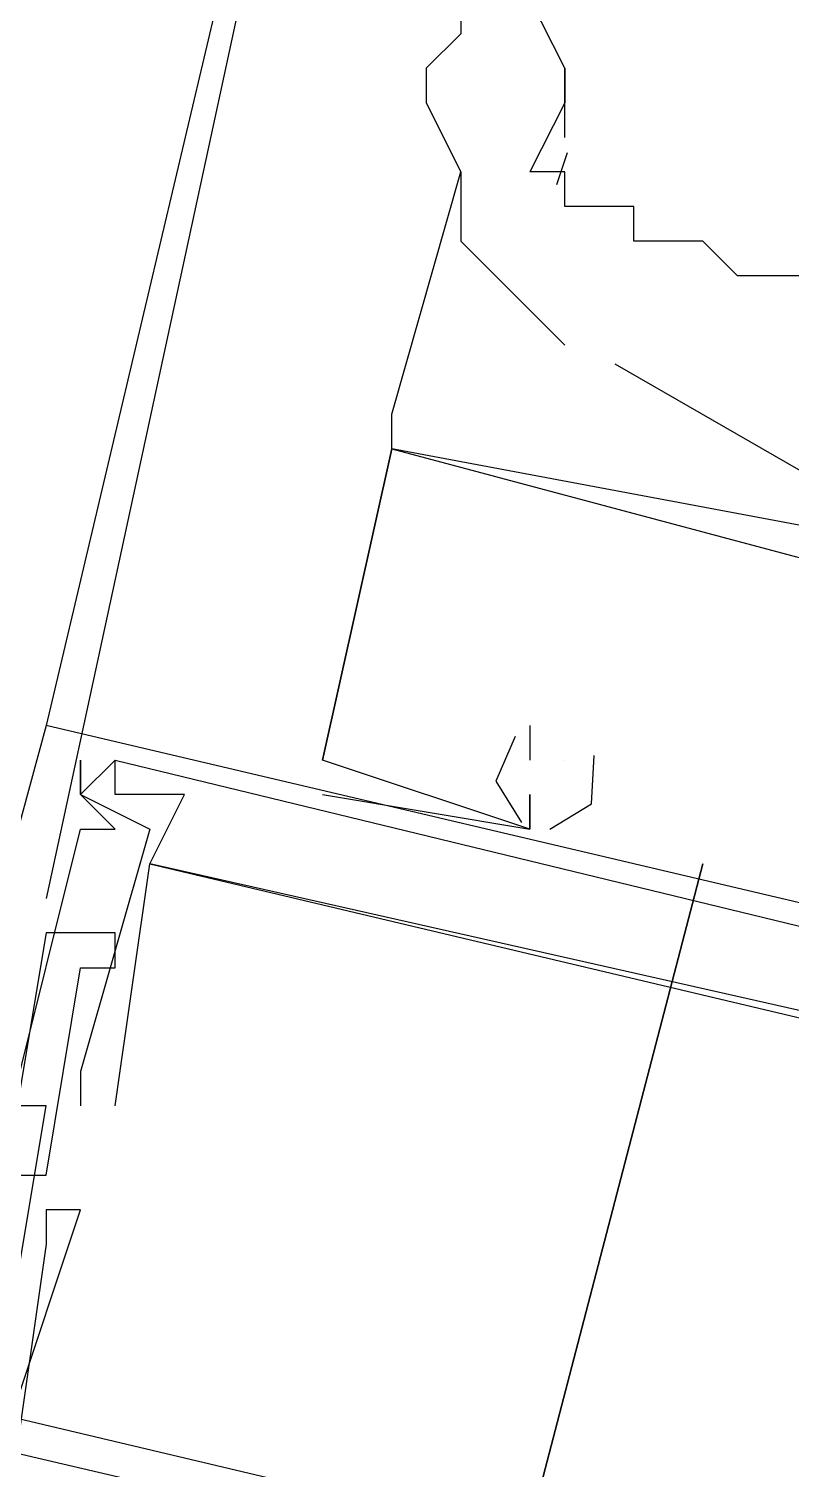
# Model space of a CAD drawing. Header units: feet. Extents: x -84 to 198, y -22 to 181.
# Drawn here: x 106.7 to 106.994, y 33.451 to 34.006 of the extents above; entities that cross this region are included whole.
import ezdxf

# ---------------------------------------------------------------- set-up
doc = ezdxf.new("R2010")
doc.units = ezdxf.units.FT
doc.layers.add('A-LINEA', color=7, linetype='CONTINUOUS')

msp = doc.modelspace()

# ---------------------------------------------------------------- linework, layer by layer
at = {"layer": 'A-LINEA'}
for p, q in [((108.24, 40.2178), (106.7067, 33.7378)), ((106.8133, 34.1644), (106.7067, 33.6711)), ((106.9067, 33.9644), (106.9067, 33.9911)), ((106.9077, 33.9585), (106.9036, 33.9462)), ((106.84, 33.8578), (106.8667, 33.9511)), ((106.8667, 33.9378), (106.8667, 33.9378)), ((106.926, 33.8772), (107.0194, 33.8234)), ((106.84, 33.8444), (106.84, 33.8578)), ((106.84, 33.8444), (106.84, 33.8578)), ((106.84, 33.8444), (106.84, 33.8578)), ((106.84, 33.8444), (106.8133, 33.7244)), ((106.84, 33.8444), (106.8133, 33.7244)), ((106.84, 33.8444), (106.8133, 33.7244)), ((106.84, 33.8444), (106.84, 33.8444)), ((106.84, 33.8444), (106.84, 33.8444)), ((106.84, 33.8444), (106.84, 33.8444)), ((106.84, 33.8444), (106.84, 33.8444)), ((106.84, 33.8444), (106.84, 33.8444)), ((106.84, 33.8444), (106.84, 33.8444)), ((106.7067, 33.7378), (106.7067, 33.7378)), ((106.7067, 33.7378), (106.7067, 33.7378)), ((106.7067, 33.7378), (106.7067, 33.7378)), ((106.7067, 33.7378), (106.7067, 33.7378)), ((106.7067, 33.7378), (106.7067, 33.7378)), ((106.7067, 33.7378), (106.7067, 33.7378)), ((106.7067, 33.7378), (106.7067, 33.7378)), ((106.7067, 33.7378), (106.7067, 33.7378)), ((106.7067, 33.7378), (106.7067, 33.7378)), ((106.7067, 33.7378), (106.7067, 33.7378)), ((106.7067, 33.7378), (106.7067, 33.7378)), ((106.7067, 33.7378), (106.7067, 33.7378)), ((106.8933, 33.7378), (106.8933, 33.7378)), ((106.8933, 33.7378), (106.8933, 33.7378)), ((106.8933, 33.7378), (106.8933, 33.7378)), ((106.72, 33.7244), (106.72, 33.7244)), ((106.72, 33.7244), (106.72, 33.7244)), ((106.72, 33.7244), (106.72, 33.7244)), ((106.72, 33.7244), (106.72, 33.7244)), ((106.72, 33.7244), (106.72, 33.7244)), ((106.72, 33.7244), (106.72, 33.7244)), ((106.72, 33.7244), (106.72, 33.7244)), ((106.72, 33.7244), (106.72, 33.7244)), ((106.72, 33.7244), (106.72, 33.7244)), ((106.72, 33.7244), (106.72, 33.7244)), ((106.72, 33.7244), (106.72, 33.7244)), ((106.72, 33.7244), (106.72, 33.7244)), ((106.72, 33.7244), (106.72, 33.7244)), ((106.72, 33.7244), (106.72, 33.7244)), ((106.72, 33.7244), (106.72, 33.7244)), ((106.72, 33.7244), (106.72, 33.7244)), ((106.72, 33.7244), (106.72, 33.7244)), ((106.72, 33.7244), (106.72, 33.7244)), ((106.7333, 33.7244), (106.7333, 33.7244)), ((106.7333, 33.7244), (106.7333, 33.7244)), ((106.7333, 33.7244), (106.7333, 33.7244)), ((106.7333, 33.7244), (106.7333, 33.7244)), ((106.7333, 33.7244), (106.7333, 33.7244)), ((106.7333, 33.7244), (106.7333, 33.7244)), ((106.7333, 33.7244), (106.7333, 33.7244)), ((106.7333, 33.7244), (106.7333, 33.7244)), ((106.7333, 33.7244), (106.7333, 33.7244)), ((106.7333, 33.7244), (106.7333, 33.7244)), ((106.7333, 33.7244), (106.7333, 33.7244)), ((106.7333, 33.7244), (106.7333, 33.7244)), ((106.7333, 33.7244), (106.7333, 33.7244)), ((106.7333, 33.7244), (106.7333, 33.7244)), ((106.7333, 33.7244), (106.7333, 33.7244)), ((106.7333, 33.7244), (106.7333, 33.7244)), ((106.7333, 33.7244), (106.7333, 33.7244)), ((106.7333, 33.7244), (106.7333, 33.7244)), ((106.7333, 33.7244), (106.7333, 33.7244)), ((106.7333, 33.7244), (106.7333, 33.7244)), ((106.7333, 33.7244), (106.7333, 33.7244)), ((106.7333, 33.7244), (106.7333, 33.7244)), ((106.7333, 33.7244), (106.7333, 33.7244)), ((106.7333, 33.7244), (106.7333, 33.7244)), ((106.7333, 33.7244), (106.7333, 33.7244)), ((106.7333, 33.7244), (106.7333, 33.7244)), ((106.7333, 33.7244), (106.7333, 33.7244)), ((106.7333, 33.7244), (106.7333, 33.7244)), ((106.7333, 33.7244), (106.7333, 33.7244)), ((106.7333, 33.7244), (106.7333, 33.7244)), ((106.8133, 33.7244), (106.8133, 33.7244)), ((106.8133, 33.7244), (106.8133, 33.7244)), ((106.8133, 33.7244), (106.8133, 33.7244)), ((106.8133, 33.7244), (106.8133, 33.7244)), ((106.8133, 33.7244), (106.8133, 33.7244)), ((106.8133, 33.7244), (106.8133, 33.7244)), ((106.8933, 33.7244), (106.8933, 33.7244)), ((106.8933, 33.7244), (106.8933, 33.7244)), ((106.8933, 33.7244), (106.8933, 33.7244)), ((106.9067, 33.7244), (106.9067, 33.7244)), ((106.9067, 33.7244), (106.9067, 33.7244)), ((106.9067, 33.7244), (106.9067, 33.7244)), ((106.9067, 33.7244), (106.9067, 33.7244)), ((106.9067, 33.7244), (106.9067, 33.7244)), ((106.9067, 33.7244), (106.9067, 33.7244)), ((106.72, 33.7111), (106.72, 33.7111)), ((106.72, 33.7111), (106.72, 33.7111)), ((106.72, 33.7111), (106.72, 33.7111)), ((106.72, 33.7111), (106.72, 33.7111)), ((106.72, 33.7111), (106.72, 33.7111)), ((106.72, 33.7111), (106.72, 33.7111)), ((106.72, 33.7111), (106.72, 33.7111)), ((106.72, 33.7111), (106.72, 33.7111)), ((106.72, 33.7111), (106.72, 33.7111)), ((106.72, 33.7111), (106.72, 33.7111)), ((106.72, 33.7111), (106.72, 33.7111)), ((106.72, 33.7111), (106.72, 33.7111)), ((106.72, 33.7111), (106.72, 33.7111)), ((106.72, 33.7111), (106.72, 33.7111)), ((106.72, 33.7111), (106.72, 33.7111)), ((106.72, 33.7111), (106.72, 33.7111)), ((106.72, 33.7111), (106.72, 33.7111)), ((106.72, 33.7111), (106.72, 33.7111)), ((106.72, 33.7111), (106.72, 33.7111)), ((106.72, 33.7111), (106.72, 33.7111)), ((106.72, 33.7111), (106.72, 33.7111)), ((106.72, 33.7111), (106.72, 33.7111)), ((106.72, 33.7111), (106.72, 33.7111)), ((106.72, 33.7111), (106.72, 33.7111)), ((106.72, 33.7111), (106.72, 33.7111)), ((106.72, 33.7111), (106.72, 33.7111)), ((106.72, 33.7111), (106.72, 33.7111)), ((106.72, 33.7111), (106.72, 33.7111)), ((106.72, 33.7111), (106.72, 33.7111)), ((106.72, 33.7111), (106.72, 33.7111)), ((106.7333, 33.7111), (106.7333, 33.7111)), ((106.7333, 33.7111), (106.7333, 33.7111)), ((106.7333, 33.7111), (106.7333, 33.7111)), ((106.7333, 33.7111), (106.7333, 33.7111)), ((106.7333, 33.7111), (106.7333, 33.7111)), ((106.7333, 33.7111), (106.7333, 33.7111)), ((106.7333, 33.7111), (106.7333, 33.7111)), ((106.7333, 33.7111), (106.7333, 33.7111)), ((106.7333, 33.7111), (106.7333, 33.7111)), ((106.7333, 33.7111), (106.7333, 33.7111)), ((106.7333, 33.7111), (106.7333, 33.7111)), ((106.7333, 33.7111), (106.7333, 33.7111)), ((106.7333, 33.7111), (106.7333, 33.7111)), ((106.7333, 33.7111), (106.7333, 33.7111)), ((106.7333, 33.7111), (106.7333, 33.7111)), ((106.7333, 33.7111), (106.7333, 33.7111)), ((106.7333, 33.7111), (106.7333, 33.7111)), ((106.7333, 33.7111), (106.7333, 33.7111)), ((106.76, 33.7111), (106.76, 33.7111)), ((106.76, 33.7111), (106.76, 33.7111)), ((106.76, 33.7111), (106.76, 33.7111)), ((106.76, 33.7111), (106.76, 33.7111)), ((106.76, 33.7111), (106.76, 33.7111)), ((106.76, 33.7111), (106.76, 33.7111)), ((106.76, 33.7111), (106.76, 33.7111)), ((106.76, 33.7111), (106.76, 33.7111)), ((106.76, 33.7111), (106.76, 33.7111)), ((106.76, 33.7111), (106.76, 33.7111)), ((106.76, 33.7111), (106.76, 33.7111)), ((106.76, 33.7111), (106.76, 33.7111)), ((106.76, 33.7111), (106.76, 33.7111)), ((106.76, 33.7111), (106.76, 33.7111)), ((106.76, 33.7111), (106.76, 33.7111)), ((106.76, 33.7111), (106.76, 33.7111)), ((106.76, 33.7111), (106.76, 33.7111)), ((106.76, 33.7111), (106.76, 33.7111)), ((106.8133, 33.7111), (106.8133, 33.7111)), ((106.8133, 33.7111), (106.8133, 33.7111)), ((106.8133, 33.7111), (106.8133, 33.7111)), ((106.8933, 33.7111), (106.8933, 33.7111)), ((106.8933, 33.7111), (106.8933, 33.7111)), ((106.8933, 33.7111), (106.8933, 33.7111)), ((106.8933, 33.7111), (106.8933, 33.7111)), ((106.8933, 33.7111), (106.8933, 33.7111)), ((106.8933, 33.7111), (106.8933, 33.7111)), ((106.72, 33.6978), (106.72, 33.6978)), ((106.72, 33.6978), (106.72, 33.6978)), ((106.72, 33.6978), (106.72, 33.6978)), ((106.72, 33.6978), (106.72, 33.6978)), ((106.72, 33.6978), (106.72, 33.6978)), ((106.72, 33.6978), (106.72, 33.6978)), ((106.72, 33.6978), (106.72, 33.6978)), ((106.72, 33.6978), (106.72, 33.6978)), ((106.72, 33.6978), (106.72, 33.6978)), ((106.72, 33.6978), (106.72, 33.6978)), ((106.72, 33.6978), (106.72, 33.6978)), ((106.72, 33.6978), (106.72, 33.6978)), ((106.7333, 33.6978), (106.7333, 33.6978)), ((106.7333, 33.6978), (106.7333, 33.6978)), ((106.7333, 33.6978), (106.7333, 33.6978)), ((106.7333, 33.6978), (106.7333, 33.6978)), ((106.7333, 33.6978), (106.7333, 33.6978)), ((106.7333, 33.6978), (106.7333, 33.6978)), ((106.7333, 33.6978), (106.7333, 33.6978)), ((106.7333, 33.6978), (106.7333, 33.6978)), ((106.7333, 33.6978), (106.7333, 33.6978)), ((106.7333, 33.6978), (106.7333, 33.6978)), ((106.7333, 33.6978), (106.7333, 33.6978)), ((106.7333, 33.6978), (106.7333, 33.6978)), ((106.7467, 33.6978), (106.7467, 33.6978)), ((106.7467, 33.6978), (106.7467, 33.6978)), ((106.7467, 33.6978), (106.7467, 33.6978)), ((106.7467, 33.6978), (106.7467, 33.6978)), ((106.7467, 33.6978), (106.7467, 33.6978)), ((106.7467, 33.6978), (106.7467, 33.6978)), ((106.7467, 33.6978), (106.7467, 33.6978)), ((106.7467, 33.6978), (106.7467, 33.6978)), ((106.7467, 33.6978), (106.7467, 33.6978)), ((106.7467, 33.6978), (106.7467, 33.6978)), ((106.7467, 33.6978), (106.7467, 33.6978)), ((106.7467, 33.6978), (106.7467, 33.6978)), ((106.7467, 33.6978), (106.7467, 33.6978)), ((106.7467, 33.6978), (106.7467, 33.6978)), ((106.7467, 33.6978), (106.7467, 33.6978)), ((106.7467, 33.6978), (106.7467, 33.6978)), ((106.7467, 33.6978), (106.7467, 33.6978)), ((106.7467, 33.6978), (106.7467, 33.6978)), ((106.8933, 33.6978), (106.8933, 33.6978)), ((106.8933, 33.6978), (106.8933, 33.6978)), ((106.8933, 33.6978), (106.8933, 33.6978)), ((106.8933, 33.6978), (106.8933, 33.6978)), ((106.8933, 33.6978), (106.8933, 33.6978)), ((106.8933, 33.6978), (106.8933, 33.6978)), ((106.7467, 33.6844), (106.7467, 33.6844)), ((106.7467, 33.6844), (106.7467, 33.6844)), ((106.7467, 33.6844), (106.7467, 33.6844)), ((106.7467, 33.6844), (106.7467, 33.6844)), ((106.7467, 33.6844), (106.7467, 33.6844)), ((106.7467, 33.6844), (106.7467, 33.6844)), ((106.7467, 33.6844), (106.7467, 33.6844)), ((106.7467, 33.6844), (106.7467, 33.6844)), ((106.7467, 33.6844), (106.7467, 33.6844)), ((106.7467, 33.6844), (106.7467, 33.6844)), ((106.7467, 33.6844), (106.7467, 33.6844)), ((106.7467, 33.6844), (106.7467, 33.6844)), ((106.7467, 33.6844), (106.7467, 33.6844)), ((106.7467, 33.6844), (106.7467, 33.6844)), ((106.7467, 33.6844), (106.7467, 33.6844)), ((106.7467, 33.6844), (106.7467, 33.6844)), ((106.7467, 33.6844), (106.7467, 33.6844)), ((106.7467, 33.6844), (106.7467, 33.6844)), ((106.7467, 33.6844), (106.7467, 33.6844)), ((106.7467, 33.6844), (106.7467, 33.6844)), ((106.7467, 33.6844), (106.7467, 33.6844)), ((106.7467, 33.6844), (106.7467, 33.6844)), ((106.7467, 33.6844), (106.7467, 33.6844)), ((106.7467, 33.6844), (106.7467, 33.6844)), ((106.7467, 33.6844), (106.7467, 33.6844)), ((106.7467, 33.6844), (106.7467, 33.6844)), ((106.7467, 33.6844), (106.7467, 33.6844)), ((106.7467, 33.6844), (106.7467, 33.6844)), ((106.7467, 33.6844), (106.7467, 33.6844)), ((106.7467, 33.6844), (106.7467, 33.6844)), ((106.7467, 33.6844), (106.7467, 33.6844)), ((106.7467, 33.6844), (106.7467, 33.6844)), ((106.7467, 33.6844), (106.7467, 33.6844)), ((106.7467, 33.6844), (106.7467, 33.6844)), ((106.7467, 33.6844), (106.7467, 33.6844)), ((106.7467, 33.6844), (106.7467, 33.6844)), ((106.96, 33.6844), (106.88, 33.3778)), ((106.88, 33.3778), (106.96, 33.6844)), ((106.7067, 33.6578), (106.7067, 33.6578)), ((106.7067, 33.6578), (106.7067, 33.6578)), ((106.7067, 33.6578), (106.7067, 33.6578)), ((106.7067, 33.6578), (106.7067, 33.6578)), ((106.7067, 33.6578), (106.7067, 33.6578)), ((106.7067, 33.6578), (106.7067, 33.6578)), ((106.7067, 33.6578), (106.7067, 33.6578)), ((106.7067, 33.6578), (106.7067, 33.6578)), ((106.7067, 33.6578), (106.7067, 33.6578)), ((106.7067, 33.6578), (106.7067, 33.6578)), ((106.7067, 33.6578), (106.7067, 33.6578)), ((106.7067, 33.6578), (106.7067, 33.6578)), ((106.72, 33.6578), (106.72, 33.6578)), ((106.72, 33.6578), (106.72, 33.6578)), ((106.72, 33.6578), (106.72, 33.6578)), ((106.72, 33.6578), (106.72, 33.6578)), ((106.72, 33.6578), (106.72, 33.6578)), ((106.72, 33.6578), (106.72, 33.6578)), ((106.7333, 33.6578), (106.7333, 33.6578)), ((106.7333, 33.6578), (106.7333, 33.6578)), ((106.7333, 33.6578), (106.7333, 33.6578)), ((106.7333, 33.6578), (106.7333, 33.6578)), ((106.7333, 33.6578), (106.7333, 33.6578)), ((106.7333, 33.6578), (106.7333, 33.6578)), ((106.7333, 33.6578), (106.7333, 33.6578)), ((106.7333, 33.6578), (106.7333, 33.6578)), ((106.7333, 33.6578), (106.7333, 33.6578)), ((106.7333, 33.6578), (106.7333, 33.6578)), ((106.7333, 33.6578), (106.7333, 33.6578)), ((106.7333, 33.6578), (106.7333, 33.6578)), ((106.72, 33.6444), (106.72, 33.6444)), ((106.72, 33.6444), (106.72, 33.6444)), ((106.72, 33.6444), (106.72, 33.6444)), ((106.72, 33.6444), (106.72, 33.6444)), ((106.72, 33.6444), (106.72, 33.6444)), ((106.72, 33.6444), (106.72, 33.6444)), ((106.72, 33.6444), (106.72, 33.6444)), ((106.72, 33.6444), (106.72, 33.6444)), ((106.72, 33.6444), (106.72, 33.6444)), ((106.72, 33.6444), (106.72, 33.6444)), ((106.72, 33.6444), (106.72, 33.6444)), ((106.72, 33.6444), (106.72, 33.6444)), ((106.7333, 33.6444), (106.7333, 33.6444)), ((106.7333, 33.6444), (106.7333, 33.6444)), ((106.7333, 33.6444), (106.7333, 33.6444)), ((106.7333, 33.6444), (106.7333, 33.6444)), ((106.7333, 33.6444), (106.7333, 33.6444)), ((106.7333, 33.6444), (106.7333, 33.6444)), ((106.7333, 33.6444), (106.7333, 33.6444)), ((106.7333, 33.6444), (106.7333, 33.6444)), ((106.7333, 33.6444), (106.7333, 33.6444)), ((106.7333, 33.6444), (106.7333, 33.6444)), ((106.7333, 33.6444), (106.7333, 33.6444)), ((106.7333, 33.6444), (106.7333, 33.6444)), ((106.72, 33.6044), (106.72, 33.6044)), ((106.72, 33.6044), (106.72, 33.6044)), ((106.72, 33.6044), (106.72, 33.6044)), ((106.72, 33.6044), (106.72, 33.6044)), ((106.72, 33.6044), (106.72, 33.6044)), ((106.72, 33.6044), (106.72, 33.6044)), ((106.72, 33.6044), (106.72, 33.6044)), ((106.72, 33.6044), (106.72, 33.6044)), ((106.72, 33.6044), (106.72, 33.6044)), ((106.72, 33.6044), (106.72, 33.6044)), ((106.72, 33.6044), (106.72, 33.6044)), ((106.72, 33.6044), (106.72, 33.6044)), ((106.72, 33.6044), (106.72, 33.6044)), ((106.72, 33.6044), (106.72, 33.6044)), ((106.72, 33.6044), (106.72, 33.6044)), ((106.72, 33.6044), (106.72, 33.6044)), ((106.72, 33.6044), (106.72, 33.6044)), ((106.72, 33.6044), (106.72, 33.6044)), ((106.7067, 33.5911), (106.7067, 33.5911)), ((106.7067, 33.5911), (106.7067, 33.5911)), ((106.7067, 33.5911), (106.7067, 33.5911)), ((106.7067, 33.5911), (106.7067, 33.5911)), ((106.7067, 33.5911), (106.7067, 33.5911)), ((106.7067, 33.5911), (106.7067, 33.5911)), ((106.7067, 33.5911), (106.7067, 33.5911)), ((106.7067, 33.5911), (106.7067, 33.5911)), ((106.7067, 33.5911), (106.7067, 33.5911)), ((106.7067, 33.5911), (106.7067, 33.5911)), ((106.7067, 33.5911), (106.7067, 33.5911)), ((106.7067, 33.5911), (106.7067, 33.5911)), ((106.72, 33.5911), (106.72, 33.5911)), ((106.72, 33.5911), (106.72, 33.5911)), ((106.72, 33.5911), (106.72, 33.5911)), ((106.72, 33.5911), (106.72, 33.5911)), ((106.72, 33.5911), (106.72, 33.5911)), ((106.72, 33.5911), (106.72, 33.5911)), ((106.72, 33.5911), (106.72, 33.5911)), ((106.72, 33.5911), (106.72, 33.5911)), ((106.72, 33.5911), (106.72, 33.5911)), ((106.72, 33.5911), (106.72, 33.5911)), ((106.72, 33.5911), (106.72, 33.5911)), ((106.72, 33.5911), (106.72, 33.5911)), ((106.72, 33.5911), (106.72, 33.5911)), ((106.72, 33.5911), (106.72, 33.5911)), ((106.72, 33.5911), (106.72, 33.5911)), ((106.72, 33.5911), (106.72, 33.5911)), ((106.72, 33.5911), (106.72, 33.5911)), ((106.72, 33.5911), (106.72, 33.5911)), ((106.7333, 33.5911), (106.7333, 33.5911)), ((106.7333, 33.5911), (106.7333, 33.5911)), ((106.7333, 33.5911), (106.7333, 33.5911)), ((106.7333, 33.5911), (106.7333, 33.5911)), ((106.7333, 33.5911), (106.7333, 33.5911)), ((106.7333, 33.5911), (106.7333, 33.5911)), ((106.7333, 33.5911), (106.7333, 33.5911)), ((106.7333, 33.5911), (106.7333, 33.5911)), ((106.7333, 33.5911), (106.7333, 33.5911)), ((106.7333, 33.5911), (106.7333, 33.5911)), ((106.7333, 33.5911), (106.7333, 33.5911)), ((106.7333, 33.5911), (106.7333, 33.5911)), ((106.7333, 33.5911), (106.7333, 33.5911)), ((106.7333, 33.5911), (106.7333, 33.5911)), ((106.7333, 33.5911), (106.7333, 33.5911)), ((106.7333, 33.5911), (106.7333, 33.5911)), ((106.7333, 33.5911), (106.7333, 33.5911)), ((106.7333, 33.5911), (106.7333, 33.5911)), ((106.7067, 33.5644), (106.7067, 33.5644)), ((106.7067, 33.5644), (106.7067, 33.5644)), ((106.7067, 33.5644), (106.7067, 33.5644)), ((106.7067, 33.5644), (106.7067, 33.5644)), ((106.7067, 33.5644), (106.7067, 33.5644)), ((106.7067, 33.5644), (106.7067, 33.5644)), ((106.7067, 33.5644), (106.7067, 33.5644)), ((106.7067, 33.5644), (106.7067, 33.5644)), ((106.7067, 33.5644), (106.7067, 33.5644)), ((106.7067, 33.5644), (106.7067, 33.5644)), ((106.7067, 33.5644), (106.7067, 33.5644)), ((106.7067, 33.5644), (106.7067, 33.5644)), ((106.7067, 33.5511), (106.7067, 33.5511)), ((106.7067, 33.5511), (106.7067, 33.5511)), ((106.7067, 33.5511), (106.7067, 33.5511)), ((106.7067, 33.5511), (106.7067, 33.5511)), ((106.7067, 33.5511), (106.7067, 33.5511)), ((106.7067, 33.5511), (106.7067, 33.5511)), ((106.7067, 33.5511), (106.7067, 33.5511)), ((106.7067, 33.5511), (106.7067, 33.5511)), ((106.7067, 33.5511), (106.7067, 33.5511)), ((106.7067, 33.5511), (106.7067, 33.5511)), ((106.7067, 33.5511), (106.7067, 33.5511)), ((106.7067, 33.5511), (106.7067, 33.5511)), ((106.7067, 33.5511), (106.7067, 33.5511)), ((106.7067, 33.5511), (106.7067, 33.5511)), ((106.7067, 33.5511), (106.7067, 33.5511)), ((106.7067, 33.5511), (106.7067, 33.5511)), ((106.7067, 33.5511), (106.7067, 33.5511)), ((106.7067, 33.5511), (106.7067, 33.5511)), ((106.72, 33.5511), (106.72, 33.5511)), ((106.72, 33.5511), (106.72, 33.5511)), ((106.72, 33.5511), (106.72, 33.5511)), ((106.72, 33.5511), (106.72, 33.5511)), ((106.72, 33.5511), (106.72, 33.5511)), ((106.72, 33.5511), (106.72, 33.5511)), ((106.72, 33.5511), (106.72, 33.5511)), ((106.72, 33.5511), (106.72, 33.5511)), ((106.72, 33.5511), (106.72, 33.5511)), ((106.72, 33.5511), (106.72, 33.5511)), ((106.72, 33.5511), (106.72, 33.5511)), ((106.72, 33.5511), (106.72, 33.5511)), ((106.72, 33.5511), (106.72, 33.5511)), ((106.72, 33.5511), (106.72, 33.5511)), ((106.72, 33.5511), (106.72, 33.5511)), ((106.72, 33.5511), (106.72, 33.5511)), ((106.72, 33.5511), (106.72, 33.5511)), ((106.72, 33.5511), (106.72, 33.5511)), ((106.7067, 33.5378), (106.7067, 33.5378)), ((106.7067, 33.5378), (106.7067, 33.5378)), ((106.7067, 33.5378), (106.7067, 33.5378)), ((106.7067, 33.5378), (106.7067, 33.5378)), ((106.7067, 33.5378), (106.7067, 33.5378)), ((106.7067, 33.5378), (106.7067, 33.5378)), ((106.7067, 33.5378), (106.7067, 33.5378)), ((106.7067, 33.5378), (106.7067, 33.5378)), ((106.7067, 33.5378), (106.7067, 33.5378)), ((106.7067, 33.5378), (106.7067, 33.5378)), ((106.7067, 33.5378), (106.7067, 33.5378)), ((106.7067, 33.5378), (106.7067, 33.5378)), ((106.7067, 33.5378), (106.7067, 33.5378)), ((106.7067, 33.5378), (106.7067, 33.5378)), ((106.7067, 33.5378), (106.7067, 33.5378)), ((106.7067, 33.5378), (106.7067, 33.5378)), ((106.7067, 33.5378), (106.7067, 33.5378)), ((106.7067, 33.5378), (106.7067, 33.5378))]:
    msp.add_line(p, q, dxfattribs=at)
for points in [[(106.8667, 34.0178), (106.8667, 34.0044), (106.8533, 33.9911), (106.8533, 33.9778), (106.8667, 33.9511), (106.8667, 33.9244), (106.8933, 33.8978), (106.9067, 33.8844)], [(106.9067, 33.9911), (106.8933, 34.0178), (106.8667, 34.0178)], [(106.9067, 33.9911), (106.9067, 33.9778), (106.8933, 33.9511)], [(107.0267, 33.8978), (107.0133, 33.9111), (106.9867, 33.9111), (106.9733, 33.9111), (106.96, 33.9244), (106.9467, 33.9244), (106.9333, 33.9244), (106.9333, 33.9378), (106.92, 33.9378), (106.9067, 33.9378), (106.9067, 33.9511), (106.8933, 33.9511)], [(106.8933, 33.7111), (106.8933, 33.6978), (106.8133, 33.7244), (106.84, 33.8444), (107.04, 33.7911), (107.0267, 33.7778)], [(106.8933, 33.7111), (106.8933, 33.6978), (106.8133, 33.7244), (106.84, 33.8444), (107.04, 33.7911), (107.0267, 33.7778)], [(106.8933, 33.7111), (106.8933, 33.6978), (106.8133, 33.7244), (106.84, 33.8444), (107.04, 33.7911), (107.0267, 33.7778)], [(107.1333, 33.6578), (107.1467, 33.6844), (107.1333, 33.6844), (107.1067, 33.6844), (107.08, 33.6978), (107.0533, 33.6978), (107.0533, 33.6711), (107.0133, 33.6711), (107.0267, 33.7644), (107.04, 33.7644), (107.04, 33.7778), (107.04, 33.8044), (107.0533, 33.7911), (107.0533, 33.8044), (106.84, 33.8444)], [(107.1333, 33.6578), (107.1467, 33.6844), (107.1333, 33.6844), (107.1067, 33.6844), (107.08, 33.6978), (107.0533, 33.6978), (107.0533, 33.6711), (107.0133, 33.6711), (107.0267, 33.7644), (107.04, 33.7644), (107.04, 33.7778), (107.04, 33.8044), (107.0533, 33.7911), (107.0533, 33.8044), (106.84, 33.8444)], [(107.1333, 33.6578), (107.1467, 33.6844), (107.1333, 33.6844), (107.1067, 33.6844), (107.08, 33.6978), (107.0533, 33.6978), (107.0533, 33.6711), (107.0133, 33.6711), (107.0267, 33.7644), (107.04, 33.7644), (107.04, 33.7778), (107.04, 33.8044), (107.0533, 33.7911), (107.0533, 33.8044), (106.84, 33.8444)], [(107.3867, 33.5778), (106.7067, 33.7378), (106.6667, 33.5911), (106.6933, 33.5778), (106.68, 33.4978), (106.6933, 33.4978), (106.6933, 33.5111), (106.7067, 33.5911), (106.6933, 33.5911), (106.72, 33.6978), (106.7333, 33.6978), (106.72, 33.7111), (106.72, 33.7244)], [(107.3867, 33.5778), (106.7067, 33.7378), (106.6667, 33.5911), (106.6933, 33.5778), (106.68, 33.4978), (106.6933, 33.4978), (106.6933, 33.5111), (106.7067, 33.5911), (106.6933, 33.5911), (106.72, 33.6978), (106.7333, 33.6978), (106.72, 33.7111), (106.72, 33.7244)], [(107.3867, 33.5778), (106.7067, 33.7378), (106.6667, 33.5911), (106.6933, 33.5778), (106.68, 33.4978), (106.6933, 33.4978), (106.6933, 33.5111), (106.7067, 33.5911), (106.6933, 33.5911), (106.72, 33.6978), (106.7333, 33.6978), (106.72, 33.7111), (106.72, 33.7244)], [(107.3867, 33.5778), (106.7067, 33.7378), (106.6667, 33.5911), (106.6933, 33.5778), (106.68, 33.4978), (106.6933, 33.4978), (106.6933, 33.5111), (106.7067, 33.5911), (106.6933, 33.5911), (106.72, 33.6978), (106.7333, 33.6978), (106.72, 33.7111), (106.72, 33.7244)], [(107.3867, 33.5778), (106.7067, 33.7378), (106.6667, 33.5911), (106.6933, 33.5778), (106.68, 33.4978), (106.6933, 33.4978), (106.6933, 33.5111), (106.7067, 33.5911), (106.6933, 33.5911), (106.72, 33.6978), (106.7333, 33.6978), (106.72, 33.7111), (106.72, 33.7244)], [(107.3867, 33.5778), (106.7067, 33.7378), (106.6667, 33.5911), (106.6933, 33.5778), (106.68, 33.4978), (106.6933, 33.4978), (106.6933, 33.5111), (106.7067, 33.5911), (106.6933, 33.5911), (106.72, 33.6978), (106.7333, 33.6978), (106.72, 33.7111), (106.72, 33.7244)], [(107.3867, 33.5778), (106.7067, 33.7378), (106.6667, 33.5911), (106.6933, 33.5778), (106.68, 33.4978), (106.6933, 33.4978), (106.6933, 33.5111), (106.7067, 33.5911), (106.6933, 33.5911), (106.72, 33.6978), (106.7333, 33.6978), (106.72, 33.7111), (106.72, 33.7244)], [(107.3867, 33.5778), (106.7067, 33.7378), (106.6667, 33.5911), (106.6933, 33.5778), (106.68, 33.4978), (106.6933, 33.4978), (106.6933, 33.5111), (106.7067, 33.5911), (106.6933, 33.5911), (106.72, 33.6978), (106.7333, 33.6978), (106.72, 33.7111), (106.72, 33.7244)], [(107.3867, 33.5778), (106.7067, 33.7378), (106.6667, 33.5911), (106.6933, 33.5778), (106.68, 33.4978), (106.6933, 33.4978), (106.6933, 33.5111), (106.7067, 33.5911), (106.6933, 33.5911), (106.72, 33.6978), (106.7333, 33.6978), (106.72, 33.7111), (106.72, 33.7244)], [(107.3867, 33.5778), (106.7067, 33.7378), (106.6667, 33.5911), (106.6933, 33.5778), (106.68, 33.4978), (106.6933, 33.4978), (106.6933, 33.5111), (106.7067, 33.5911), (106.6933, 33.5911), (106.72, 33.6978), (106.7333, 33.6978), (106.72, 33.7111), (106.72, 33.7244)], [(107.3867, 33.5778), (106.7067, 33.7378), (106.6667, 33.5911), (106.6933, 33.5778), (106.68, 33.4978), (106.6933, 33.4978), (106.6933, 33.5111), (106.7067, 33.5911), (106.6933, 33.5911), (106.72, 33.6978), (106.7333, 33.6978), (106.72, 33.7111), (106.72, 33.7244)], [(107.3867, 33.5778), (106.7067, 33.7378), (106.6667, 33.5911), (106.6933, 33.5778), (106.68, 33.4978), (106.6933, 33.4978), (106.6933, 33.5111), (106.7067, 33.5911), (106.6933, 33.5911), (106.72, 33.6978), (106.7333, 33.6978), (106.72, 33.7111), (106.72, 33.7244)], [(106.8876, 33.7335), (106.8801, 33.7163), (106.8901, 33.7004)], [(106.8876, 33.7335), (106.8801, 33.7163), (106.8901, 33.7004)], [(106.8876, 33.7335), (106.8801, 33.7163), (106.8901, 33.7004)], [(106.8933, 33.7378), (106.8933, 33.7244), (106.8933, 33.7244)], [(106.8933, 33.7378), (106.8933, 33.7244), (106.8933, 33.7244)], [(106.8933, 33.7378), (106.8933, 33.7244), (106.8933, 33.7244)], [(106.72, 33.7244), (106.72, 33.7111), (106.7467, 33.6978), (106.72, 33.6044), (106.72, 33.5911)], [(106.72, 33.7244), (106.72, 33.7111), (106.7467, 33.6978), (106.72, 33.6044), (106.72, 33.5911)], [(106.72, 33.7244), (106.72, 33.7111), (106.7467, 33.6978), (106.72, 33.6044), (106.72, 33.5911)], [(107.2667, 33.5911), (107.2533, 33.5644), (107.16, 33.5911), (107.16, 33.6044), (107.1733, 33.6044), (107.16, 33.6044), (107.16, 33.5911), (106.7467, 33.6844), (106.76, 33.7111), (106.7333, 33.7111), (106.7333, 33.7244), (106.72, 33.7111), (106.7467, 33.6978), (106.72, 33.6044), (106.72, 33.5911)], [(107.2667, 33.5911), (107.2533, 33.5644), (107.16, 33.5911), (107.16, 33.6044), (107.1733, 33.6044), (107.16, 33.6044), (107.16, 33.5911), (106.7467, 33.6844), (106.76, 33.7111), (106.7333, 33.7111), (106.7333, 33.7244), (106.72, 33.7111), (106.7467, 33.6978), (106.72, 33.6044), (106.72, 33.5911)], [(107.2667, 33.5911), (107.2533, 33.5644), (107.16, 33.5911), (107.16, 33.6044), (107.1733, 33.6044), (107.16, 33.6044), (107.16, 33.5911), (106.7467, 33.6844), (106.76, 33.7111), (106.7333, 33.7111), (106.7333, 33.7244), (106.72, 33.7111), (106.7467, 33.6978), (106.72, 33.6044), (106.72, 33.5911)], [(107.2667, 33.5911), (107.2533, 33.5644), (107.16, 33.5911), (107.16, 33.6044), (107.1733, 33.6044), (107.16, 33.6044), (107.16, 33.5911), (106.7467, 33.6844), (106.76, 33.7111), (106.7333, 33.7111), (106.7333, 33.7244), (106.72, 33.7111), (106.7467, 33.6978), (106.72, 33.6044), (106.72, 33.5911)], [(107.2667, 33.5911), (107.2533, 33.5644), (107.16, 33.5911), (107.16, 33.6044), (107.1733, 33.6044), (107.16, 33.6044), (107.16, 33.5911), (106.7467, 33.6844), (106.76, 33.7111), (106.7333, 33.7111), (106.7333, 33.7244), (106.72, 33.7111), (106.7467, 33.6978), (106.72, 33.6044), (106.72, 33.5911)], [(107.2667, 33.5911), (107.2533, 33.5644), (107.16, 33.5911), (107.16, 33.6044), (107.1733, 33.6044), (107.16, 33.6044), (107.16, 33.5911), (106.7467, 33.6844), (106.76, 33.7111), (106.7333, 33.7111), (106.7333, 33.7244), (106.72, 33.7111), (106.7467, 33.6978), (106.72, 33.6044), (106.72, 33.5911)], [(107.2667, 33.5911), (107.2533, 33.5644), (107.16, 33.5911), (107.16, 33.6044), (107.1733, 33.6044), (107.16, 33.6044), (107.16, 33.5911), (106.7467, 33.6844), (106.76, 33.7111), (106.7333, 33.7111), (106.7333, 33.7244), (106.72, 33.7111), (106.7467, 33.6978), (106.72, 33.6044), (106.72, 33.5911)], [(107.2667, 33.5911), (107.2533, 33.5644), (107.16, 33.5911), (107.16, 33.6044), (107.1733, 33.6044), (107.16, 33.6044), (107.16, 33.5911), (106.7467, 33.6844), (106.76, 33.7111), (106.7333, 33.7111), (106.7333, 33.7244), (106.72, 33.7111), (106.7467, 33.6978), (106.72, 33.6044), (106.72, 33.5911)], [(107.2667, 33.5911), (107.2533, 33.5644), (107.16, 33.5911), (107.16, 33.6044), (107.1733, 33.6044), (107.16, 33.6044), (107.16, 33.5911), (106.7467, 33.6844), (106.76, 33.7111), (106.7333, 33.7111), (106.7333, 33.7244), (106.72, 33.7111), (106.7467, 33.6978), (106.72, 33.6044), (106.72, 33.5911)], [(107.2667, 33.5911), (107.2533, 33.5644), (107.16, 33.5911), (107.16, 33.6044), (107.1733, 33.6044), (107.16, 33.6044), (107.16, 33.5911), (106.7467, 33.6844), (106.76, 33.7111), (106.7333, 33.7111), (106.7333, 33.7244), (106.72, 33.7111), (106.7467, 33.6978), (106.72, 33.6044), (106.72, 33.5911)], [(107.2667, 33.5911), (107.2533, 33.5644), (107.16, 33.5911), (107.16, 33.6044), (107.1733, 33.6044), (107.16, 33.6044), (107.16, 33.5911), (106.7467, 33.6844), (106.76, 33.7111), (106.7333, 33.7111), (106.7333, 33.7244), (106.72, 33.7111), (106.7467, 33.6978), (106.72, 33.6044), (106.72, 33.5911)], [(107.2667, 33.5911), (107.2533, 33.5644), (107.16, 33.5911), (107.16, 33.6044), (107.1733, 33.6044), (107.16, 33.6044), (107.16, 33.5911), (106.7467, 33.6844), (106.76, 33.7111), (106.7333, 33.7111), (106.7333, 33.7244), (106.72, 33.7111), (106.7467, 33.6978), (106.72, 33.6044), (106.72, 33.5911)], [(106.72, 33.7244), (106.72, 33.7111), (106.7467, 33.6978), (106.72, 33.6044), (106.72, 33.5911)], [(106.72, 33.7244), (106.72, 33.7111), (106.7467, 33.6978), (106.72, 33.6044), (106.72, 33.5911)], [(106.72, 33.7244), (106.72, 33.7111), (106.7467, 33.6978), (106.72, 33.6044), (106.72, 33.5911)], [(107.2667, 33.5911), (107.2533, 33.5644), (107.16, 33.5911), (107.16, 33.6044), (107.1733, 33.6044), (107.16, 33.6044), (107.16, 33.5911), (106.7467, 33.6844), (106.76, 33.7111), (106.7333, 33.7111), (106.7333, 33.7244)], [(106.7333, 33.7244), (107.1733, 33.6178), (107.1733, 33.6044), (107.16, 33.6044), (107.16, 33.5911), (107.1733, 33.5911), (107.1867, 33.6178), (107.2667, 33.5911), (107.2133, 33.3778), (107.2267, 33.3644)], [(107.2667, 33.5911), (107.2533, 33.5644), (107.16, 33.5911), (107.16, 33.6044), (107.1733, 33.6044), (107.16, 33.6044), (107.16, 33.5911), (106.7467, 33.6844), (106.76, 33.7111), (106.7333, 33.7111), (106.7333, 33.7244)], [(106.7333, 33.7244), (107.1733, 33.6178), (107.1733, 33.6044), (107.16, 33.6044), (107.16, 33.5911), (107.1733, 33.5911), (107.1867, 33.6178), (107.2667, 33.5911), (107.2133, 33.3778), (107.2267, 33.3644)], [(107.2667, 33.5911), (107.2533, 33.5644), (107.16, 33.5911), (107.16, 33.6044), (107.1733, 33.6044), (107.16, 33.6044), (107.16, 33.5911), (106.7467, 33.6844), (106.76, 33.7111), (106.7333, 33.7111), (106.7333, 33.7244)], [(106.7333, 33.7244), (107.1733, 33.6178), (107.1733, 33.6044), (107.16, 33.6044), (107.16, 33.5911), (107.1733, 33.5911), (107.1867, 33.6178), (107.2667, 33.5911), (107.2133, 33.3778), (107.2267, 33.3644)], [(106.7333, 33.7244), (107.1733, 33.6178), (107.1733, 33.6044), (107.16, 33.6044), (107.16, 33.5911), (107.1733, 33.5911), (107.1867, 33.6178), (107.2667, 33.5911), (107.2133, 33.3778), (107.2267, 33.3644)], [(106.7333, 33.7244), (107.1733, 33.6178), (107.1733, 33.6044), (107.16, 33.6044), (107.16, 33.5911), (107.1733, 33.5911), (107.1867, 33.6178), (107.2667, 33.5911), (107.2133, 33.3778), (107.2267, 33.3644)], [(106.7333, 33.7244), (107.1733, 33.6178), (107.1733, 33.6044), (107.16, 33.6044), (107.16, 33.5911), (107.1733, 33.5911), (107.1867, 33.6178), (107.2667, 33.5911), (107.2133, 33.3778), (107.2267, 33.3644)], [(106.7333, 33.7244), (107.1733, 33.6178), (107.1733, 33.6044), (107.16, 33.6044), (107.16, 33.5911), (107.1733, 33.5911), (107.1867, 33.6178), (107.2667, 33.5911), (107.2133, 33.3778), (107.2267, 33.3644)], [(106.7333, 33.7244), (107.1733, 33.6178), (107.1733, 33.6044), (107.16, 33.6044), (107.16, 33.5911), (107.1733, 33.5911), (107.1867, 33.6178), (107.2667, 33.5911), (107.2133, 33.3778), (107.2267, 33.3644)], [(106.7333, 33.7244), (107.1733, 33.6178), (107.1733, 33.6044), (107.16, 33.6044), (107.16, 33.5911), (107.1733, 33.5911), (107.1867, 33.6178), (107.2667, 33.5911), (107.2133, 33.3778), (107.2267, 33.3644)], [(107.2667, 33.5911), (107.2533, 33.5644), (107.16, 33.5911), (107.16, 33.6044), (107.1733, 33.6044), (107.16, 33.6044), (107.16, 33.5911), (106.7467, 33.6844), (106.76, 33.7111), (106.7333, 33.7111), (106.7333, 33.7244)], [(106.7333, 33.7244), (107.1733, 33.6178), (107.1733, 33.6044), (107.16, 33.6044), (107.16, 33.5911), (107.1733, 33.5911), (107.1867, 33.6178), (107.2667, 33.5911), (107.2133, 33.3778), (107.2267, 33.3644)], [(107.2667, 33.5911), (107.2533, 33.5644), (107.16, 33.5911), (107.16, 33.6044), (107.1733, 33.6044), (107.16, 33.6044), (107.16, 33.5911), (106.7467, 33.6844), (106.76, 33.7111), (106.7333, 33.7111), (106.7333, 33.7244)], [(106.7333, 33.7244), (107.1733, 33.6178), (107.1733, 33.6044), (107.16, 33.6044), (107.16, 33.5911), (107.1733, 33.5911), (107.1867, 33.6178), (107.2667, 33.5911), (107.2133, 33.3778), (107.2267, 33.3644)], [(107.2667, 33.5911), (107.2533, 33.5644), (107.16, 33.5911), (107.16, 33.6044), (107.1733, 33.6044), (107.16, 33.6044), (107.16, 33.5911), (106.7467, 33.6844), (106.76, 33.7111), (106.7333, 33.7111), (106.7333, 33.7244)], [(106.7333, 33.7244), (107.1733, 33.6178), (107.1733, 33.6044), (107.16, 33.6044), (107.16, 33.5911), (107.1733, 33.5911), (107.1867, 33.6178), (107.2667, 33.5911), (107.2133, 33.3778), (107.2267, 33.3644)], [(106.901, 33.6978), (106.9171, 33.7075), (106.9181, 33.7262)], [(106.901, 33.6978), (106.9171, 33.7075), (106.9181, 33.7262)], [(106.901, 33.6978), (106.9171, 33.7075), (106.9181, 33.7262)], [(106.8133, 33.7111), (106.8933, 33.6978), (106.8933, 33.7111)], [(106.8133, 33.7111), (106.8933, 33.6978), (106.8933, 33.7111)], [(106.8133, 33.7111), (106.8933, 33.6978), (106.8933, 33.7111)], [(106.7333, 33.5911), (106.7467, 33.6844), (107.2533, 33.5644), (107.2267, 33.4711), (107.2267, 33.4711), (107.24, 33.4844), (107.2533, 33.5644), (107.2667, 33.5911)], [(106.7333, 33.5911), (106.7467, 33.6844), (107.2533, 33.5644), (107.2267, 33.4711), (107.2267, 33.4711), (107.24, 33.4844), (107.2533, 33.5644), (107.2667, 33.5911)], [(106.7333, 33.5911), (106.7467, 33.6844), (107.2533, 33.5644), (107.2267, 33.4711), (107.2267, 33.4711), (107.24, 33.4844), (107.2533, 33.5644), (107.2667, 33.5911)], [(106.7333, 33.5911), (106.7467, 33.6844), (107.2533, 33.5644), (107.2267, 33.4711), (107.2267, 33.4711), (107.24, 33.4844), (107.2533, 33.5644), (107.2667, 33.5911)], [(106.7333, 33.5911), (106.7467, 33.6844), (107.2533, 33.5644), (107.2267, 33.4711), (107.2267, 33.4711), (107.24, 33.4844), (107.2533, 33.5644), (107.2667, 33.5911)], [(106.7333, 33.5911), (106.7467, 33.6844), (107.2533, 33.5644), (107.2267, 33.4711), (107.2267, 33.4711), (107.24, 33.4844), (107.2533, 33.5644), (107.2667, 33.5911)], [(106.7333, 33.5911), (106.7467, 33.6844), (107.2533, 33.5644), (107.2267, 33.4711), (107.2267, 33.4711), (107.24, 33.4844), (107.2533, 33.5644), (107.2667, 33.5911)], [(106.7333, 33.5911), (106.7467, 33.6844), (107.2533, 33.5644), (107.2267, 33.4711), (107.2267, 33.4711), (107.24, 33.4844), (107.2533, 33.5644), (107.2667, 33.5911)], [(106.7333, 33.5911), (106.7467, 33.6844), (107.2533, 33.5644), (107.2267, 33.4711), (107.2267, 33.4711), (107.24, 33.4844), (107.2533, 33.5644), (107.2667, 33.5911)], [(106.7333, 33.5911), (106.7467, 33.6844), (107.2533, 33.5644), (107.2267, 33.4711), (107.2267, 33.4711), (107.24, 33.4844), (107.2533, 33.5644), (107.2667, 33.5911)], [(106.7333, 33.5911), (106.7467, 33.6844), (107.2533, 33.5644), (107.2267, 33.4711), (107.2267, 33.4711), (107.24, 33.4844), (107.2533, 33.5644), (107.2667, 33.5911)], [(106.7333, 33.5911), (106.7467, 33.6844), (107.2533, 33.5644), (107.2267, 33.4711), (107.2267, 33.4711), (107.24, 33.4844), (107.2533, 33.5644), (107.2667, 33.5911)], [(106.7333, 33.5911), (106.7467, 33.6844), (107.2533, 33.5644), (107.2267, 33.4711), (107.2267, 33.4711), (107.24, 33.4844), (107.2533, 33.5644), (107.2667, 33.5911)], [(106.7333, 33.5911), (106.7467, 33.6844), (107.2533, 33.5644), (107.2267, 33.4711), (107.2267, 33.4711), (107.24, 33.4844), (107.2533, 33.5644), (107.2667, 33.5911)], [(106.7333, 33.5911), (106.7467, 33.6844), (107.2533, 33.5644), (107.2267, 33.4711), (107.2267, 33.4711), (107.24, 33.4844), (107.2533, 33.5644), (107.2667, 33.5911)], [(106.7333, 33.5911), (106.7467, 33.6844), (107.2533, 33.5644), (107.2267, 33.4711), (107.2267, 33.4711), (107.24, 33.4844), (107.2533, 33.5644), (107.2667, 33.5911)], [(106.7333, 33.5911), (106.7467, 33.6844), (107.2533, 33.5644), (107.2267, 33.4711), (107.2267, 33.4711), (107.24, 33.4844), (107.2533, 33.5644), (107.2667, 33.5911)], [(106.7333, 33.5911), (106.7467, 33.6844), (107.2533, 33.5644), (107.2267, 33.4711), (107.2267, 33.4711), (107.24, 33.4844), (107.2533, 33.5644), (107.2667, 33.5911)], [(106.6667, 33.4711), (106.6933, 33.5644), (106.7067, 33.5644), (106.72, 33.6444), (106.7333, 33.6444), (106.7333, 33.6578), (106.7067, 33.6578), (106.6933, 33.5778), (106.6667, 33.5911), (106.64, 33.4311), (107.3067, 33.2711)], [(106.6667, 33.4711), (106.6933, 33.5644), (106.7067, 33.5644), (106.72, 33.6444), (106.7333, 33.6444), (106.7333, 33.6578), (106.7067, 33.6578), (106.6933, 33.5778), (106.6667, 33.5911), (106.64, 33.4311), (107.3067, 33.2711)], [(106.6667, 33.4711), (106.6933, 33.5644), (106.7067, 33.5644), (106.72, 33.6444), (106.7333, 33.6444), (106.7333, 33.6578), (106.7067, 33.6578), (106.6933, 33.5778), (106.6667, 33.5911), (106.64, 33.4311), (107.3067, 33.2711)], [(106.7067, 33.6578), (106.6933, 33.5778), (106.6667, 33.5911), (106.64, 33.4311), (107.3067, 33.2711)], [(106.7067, 33.6578), (106.6933, 33.5778), (106.6667, 33.5911), (106.64, 33.4311), (107.3067, 33.2711)], [(106.7067, 33.6578), (106.6933, 33.5778), (106.6667, 33.5911), (106.64, 33.4311), (107.3067, 33.2711)], [(106.7067, 33.6578), (106.6933, 33.5778), (106.6667, 33.5911), (106.64, 33.4311), (107.3067, 33.2711)], [(106.7067, 33.6578), (106.6933, 33.5778), (106.6667, 33.5911), (106.64, 33.4311), (107.3067, 33.2711)], [(106.7067, 33.6578), (106.6933, 33.5778), (106.6667, 33.5911), (106.64, 33.4311), (107.3067, 33.2711)], [(106.6667, 33.4711), (106.6933, 33.5644), (106.7067, 33.5644), (106.72, 33.6444), (106.7333, 33.6444), (106.7333, 33.6578), (106.7067, 33.6578), (106.6933, 33.5778), (106.6667, 33.5911), (106.64, 33.4311), (107.3067, 33.2711)], [(106.6667, 33.4711), (106.6933, 33.5644), (106.7067, 33.5644), (106.72, 33.6444), (106.7333, 33.6444), (106.7333, 33.6578), (106.7067, 33.6578), (106.6933, 33.5778), (106.6667, 33.5911), (106.64, 33.4311), (107.3067, 33.2711)], [(106.6667, 33.4711), (106.6933, 33.5644), (106.7067, 33.5644), (106.72, 33.6444), (106.7333, 33.6444), (106.7333, 33.6578), (106.7067, 33.6578), (106.6933, 33.5778), (106.6667, 33.5911), (106.64, 33.4311), (107.3067, 33.2711)], [(106.6667, 33.4711), (106.6933, 33.5644), (106.7067, 33.5644), (106.72, 33.6444), (106.7333, 33.6444), (106.7333, 33.6578), (106.72, 33.6578)], [(106.6667, 33.4711), (106.6933, 33.5644), (106.7067, 33.5644), (106.72, 33.6444), (106.7333, 33.6444), (106.7333, 33.6578), (106.72, 33.6578)], [(106.6667, 33.4711), (106.6933, 33.5644), (106.7067, 33.5644), (106.72, 33.6444), (106.7333, 33.6444), (106.7333, 33.6578), (106.72, 33.6578)], [(106.6667, 33.4711), (106.6933, 33.5644), (106.7067, 33.5644), (106.72, 33.6444), (106.7333, 33.6444), (106.7333, 33.6578), (106.72, 33.6578)], [(106.6667, 33.4711), (106.6933, 33.5644), (106.7067, 33.5644), (106.72, 33.6444), (106.7333, 33.6444), (106.7333, 33.6578), (106.72, 33.6578)], [(106.6667, 33.4711), (106.6933, 33.5644), (106.7067, 33.5644), (106.72, 33.6444), (106.7333, 33.6444), (106.7333, 33.6578), (106.72, 33.6578)], [(107.2133, 33.4311), (107.2, 33.3511), (106.6933, 33.4711), (106.72, 33.5511), (106.7067, 33.5511), (106.7067, 33.5378), (106.6933, 33.4444), (106.6667, 33.4578), (106.6667, 33.4444), (106.6933, 33.4444), (106.6933, 33.4578), (107.0933, 33.3644)], [(107.2133, 33.4311), (107.2, 33.3511), (106.6933, 33.4711), (106.72, 33.5511), (106.7067, 33.5511), (106.7067, 33.5378), (106.6933, 33.4444), (106.6667, 33.4578), (106.6667, 33.4444), (106.6933, 33.4444), (106.6933, 33.4578), (107.0933, 33.3644)], [(107.2133, 33.4311), (107.2, 33.3511), (106.6933, 33.4711), (106.72, 33.5511), (106.7067, 33.5511), (106.7067, 33.5378), (106.6933, 33.4444), (106.6667, 33.4578), (106.6667, 33.4444), (106.6933, 33.4444), (106.6933, 33.4578), (107.0933, 33.3644)], [(107.2133, 33.4311), (107.2, 33.3511), (106.6933, 33.4711), (106.72, 33.5511), (106.7067, 33.5511), (106.7067, 33.5378), (106.6933, 33.4444), (106.6667, 33.4578), (106.6667, 33.4444), (106.6933, 33.4444), (106.6933, 33.4578), (107.0933, 33.3644)], [(107.2133, 33.4311), (107.2, 33.3511), (106.6933, 33.4711), (106.72, 33.5511), (106.7067, 33.5511), (106.7067, 33.5378), (106.6933, 33.4444), (106.6667, 33.4578), (106.6667, 33.4444), (106.6933, 33.4444), (106.6933, 33.4578), (107.0933, 33.3644)], [(107.2133, 33.4311), (107.2, 33.3511), (106.6933, 33.4711), (106.72, 33.5511), (106.7067, 33.5511), (106.7067, 33.5378), (106.6933, 33.4444), (106.6667, 33.4578), (106.6667, 33.4444), (106.6933, 33.4444), (106.6933, 33.4578), (107.0933, 33.3644)], [(107.2133, 33.4311), (107.2, 33.3511), (106.6933, 33.4711), (106.72, 33.5511), (106.7067, 33.5511), (106.7067, 33.5378), (106.6933, 33.4444), (106.6667, 33.4578), (106.6667, 33.4444), (106.6933, 33.4444), (106.6933, 33.4578), (107.0933, 33.3644)], [(107.2133, 33.4311), (107.2, 33.3511), (106.6933, 33.4711), (106.72, 33.5511), (106.7067, 33.5511), (106.7067, 33.5378), (106.6933, 33.4444), (106.6667, 33.4578), (106.6667, 33.4444), (106.6933, 33.4444), (106.6933, 33.4578), (107.0933, 33.3644)], [(107.2133, 33.4311), (107.2, 33.3511), (106.6933, 33.4711), (106.72, 33.5511), (106.7067, 33.5511), (106.7067, 33.5378), (106.6933, 33.4444), (106.6667, 33.4578), (106.6667, 33.4444), (106.6933, 33.4444), (106.6933, 33.4578), (107.0933, 33.3644)], [(107.2133, 33.4311), (107.2, 33.3511), (106.6933, 33.4711), (106.72, 33.5511), (106.7067, 33.5511), (106.7067, 33.5378), (106.6933, 33.4444), (106.6667, 33.4578), (106.6667, 33.4444), (106.6933, 33.4444), (106.6933, 33.4578), (107.0933, 33.3644)], [(107.2133, 33.4311), (107.2, 33.3511), (106.6933, 33.4711), (106.72, 33.5511), (106.7067, 33.5511), (106.7067, 33.5378), (106.6933, 33.4444), (106.6667, 33.4578), (106.6667, 33.4444), (106.6933, 33.4444), (106.6933, 33.4578), (107.0933, 33.3644)], [(107.2133, 33.4311), (107.2, 33.3511), (106.6933, 33.4711), (106.72, 33.5511), (106.7067, 33.5511), (106.7067, 33.5378), (106.6933, 33.4444), (106.6667, 33.4578), (106.6667, 33.4444), (106.6933, 33.4444), (106.6933, 33.4578), (107.0933, 33.3644)], [(107.2133, 33.4311), (107.2, 33.3511), (106.6933, 33.4711), (106.72, 33.5511), (106.7067, 33.5511), (106.7067, 33.5378), (106.6933, 33.4444), (106.6667, 33.4578), (106.6667, 33.4444), (106.6933, 33.4444), (106.6933, 33.4578), (107.0933, 33.3644)], [(107.2133, 33.4311), (107.2, 33.3511), (106.6933, 33.4711), (106.72, 33.5511), (106.7067, 33.5511), (106.7067, 33.5378), (106.6933, 33.4444), (106.6667, 33.4578), (106.6667, 33.4444), (106.6933, 33.4444), (106.6933, 33.4578), (107.0933, 33.3644)], [(107.2133, 33.4311), (107.2, 33.3511), (106.6933, 33.4711), (106.72, 33.5511), (106.7067, 33.5511), (106.7067, 33.5378), (106.6933, 33.4444), (106.6667, 33.4578), (106.6667, 33.4444), (106.6933, 33.4444), (106.6933, 33.4578), (107.0933, 33.3644)], [(107.2133, 33.4311), (107.2, 33.3511), (106.6933, 33.4711), (106.72, 33.5511), (106.7067, 33.5511), (106.7067, 33.5378), (106.6933, 33.4444), (106.6667, 33.4578), (106.6667, 33.4444), (106.6933, 33.4444), (106.6933, 33.4578), (107.0933, 33.3644)], [(107.2133, 33.4311), (107.2, 33.3511), (106.6933, 33.4711), (106.72, 33.5511), (106.7067, 33.5511), (106.7067, 33.5378), (106.6933, 33.4444), (106.6667, 33.4578), (106.6667, 33.4444), (106.6933, 33.4444), (106.6933, 33.4578), (107.0933, 33.3644)], [(107.2133, 33.4311), (107.2, 33.3511), (106.6933, 33.4711), (106.72, 33.5511), (106.7067, 33.5511), (106.7067, 33.5378), (106.6933, 33.4444), (106.6667, 33.4578), (106.6667, 33.4444), (106.6933, 33.4444), (106.6933, 33.4578), (107.0933, 33.3644)]]:
    msp.add_lwpolyline(points, dxfattribs=at)

doc.saveas('drawing.dxf')
